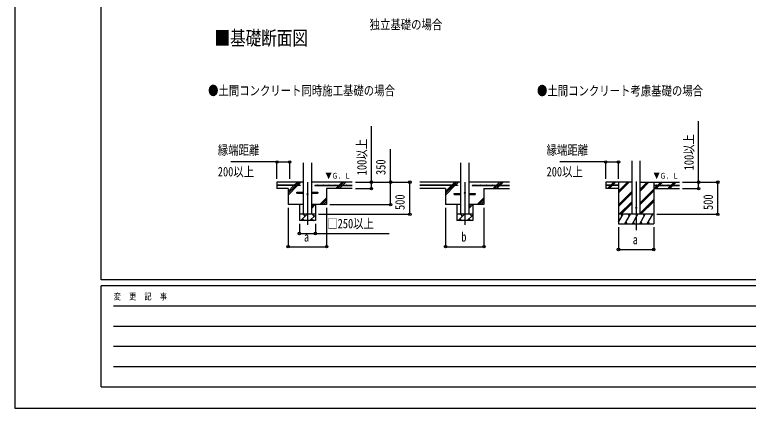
# Model space of a CAD drawing. Units: millimetres, scale not verified. Extents: x -18922 to 18922, y -13365 to 13365.
# Drawn here: x -18922 to -7468, y -13365 to -7224 of the extents above; entities that cross this region are included whole.
import ezdxf
from ezdxf.enums import TextEntityAlignment as Align

# ---------------------------------------------------------------- set-up
doc = ezdxf.new("R2010")
doc.units = ezdxf.units.MM
doc.header["$LTSCALE"] = 50
for name, color, linetype in [('0-2_USER1', 3, 'Continuous'), ('0-4_YKK_12', 2, 'Continuous'), ('0-5_YKK_13', 4, 'Continuous'), ('0-6_YKK_A1', 4, 'Continuous'), ('0-7_YKK_D', 6, 'Continuous'), ('0-8_YKK_ZWAK', 7, 'Continuous')]:
    doc.layers.add(name, color=color, linetype=linetype)
doc.styles.add('ＭＳ ゴシック', font='')
doc.styles.get('ＭＳ ゴシック').set_extended_font_data('MS Gothic')

msp = doc.modelspace()

# ---------------------------------------------------------------- linework, layer by layer
at = {"layer": '0-4_YKK_12'}
for p, q in [((-14352.41, -9837.5), (-14352.41, -10503.45)), ((-11895.02, -9837.5), (-11895.02, -10503.45)), ((-9219.63, -9828.29), (-9219.63, -10587.5))]:
    msp.add_line(p, q, dxfattribs=at)
at = {"layer": '0-5_YKK_13'}
for p, q in [((-14517.41, -9994.5), (-14414.91, -9994.5)), ((-14517.41, -10010.5), (-14517.41, -9994.5)), ((-14517.41, -10010.5), (-14414.91, -10010.5)), ((-14289.91, -9994.5), (-14187.41, -9994.5)), ((-14289.91, -10010.5), (-14187.41, -10010.5)), ((-14187.41, -9994.5), (-14187.41, -10010.5)), ((-12060.02, -10014.5), (-11957.52, -10014.5)), ((-12060.02, -10030.5), (-12060.02, -10014.5)), ((-12060.02, -10030.5), (-11957.52, -10030.5)), ((-11832.52, -10014.5), (-11730.02, -10014.5)), ((-11832.52, -10030.5), (-11730.02, -10030.5)), ((-11730.02, -10014.5), (-11730.02, -10030.5))]:
    msp.add_line(p, q, dxfattribs=at)
for centre, radius in [((-14352.41, -10022.5), 8), ((-11895.02, -10002.5), 8), ((-9219.63, -10237.5), 5)]:
    msp.add_circle(centre, radius, dxfattribs=at)
at = {"layer": '0-6_YKK_A1'}
for p, q in [((-9282.13, -10337.5), (-9282.13, -9502.15)), ((-9157.13, -10337.5), (-9157.13, -9502.15)), ((-14414.91, -10337.5), (-14414.91, -9537.5)), ((-14289.91, -9537.5), (-14289.91, -10337.5)), ((-11957.52, -10337.5), (-11957.52, -9537.5)), ((-11832.52, -9537.5), (-11832.52, -10337.5)), ((-14414.91, -9837.5), (-14827.41, -9837.5)), ((-14827.41, -9837.5), (-14827.41, -9937.5)), ((-14556.48, -9885), (-14508.98, -9837.5)), ((-14528.2, -9885), (-14480.7, -9837.5)), ((-14499.91, -9885), (-14452.41, -9837.5)), ((-13652.41, -9837.5), (-14289.91, -9837.5)), ((-13856.48, -9885), (-13808.98, -9837.5)), ((-13828.2, -9885), (-13780.7, -9837.5)), ((-13799.91, -9885), (-13752.41, -9837.5)), ((-11957.52, -9837.5), (-12595.02, -9837.5)), ((-12099.09, -9885), (-12051.59, -9837.5)), ((-12070.81, -9885), (-12023.31, -9837.5)), ((-12042.52, -9885), (-11995.02, -9837.5)), ((-11195.02, -9837.5), (-11832.52, -9837.5)), ((-11399.09, -9885), (-11351.59, -9837.5)), ((-11370.81, -9885), (-11323.31, -9837.5)), ((-11342.52, -9885), (-11295.02, -9837.5)), ((-9615.66, -9885), (-9568.16, -9837.5)), ((-9601.52, -9885), (-9554.02, -9837.5)), ((-9587.38, -9885), (-9539.88, -9837.5)), ((-9494.63, -9837.5), (-9494.63, -10487.5)), ((-9494.63, -10004.38), (-9327.75, -9837.5)), ((-9494.63, -9990.24), (-9341.89, -9837.5)), ((-9494.63, -9976.1), (-9356.03, -9837.5)), ((-9157.13, -9975.25), (-9019.38, -9837.5)), ((-9157.13, -9961.11), (-9033.52, -9837.5)), ((-9157.13, -9946.96), (-9047.66, -9837.5)), ((-9157.13, -9837.5), (-8544.63, -9837.5)), ((-8944.63, -9837.5), (-8944.63, -10487.5)), ((-8883.03, -9885), (-8835.53, -9837.5)), ((-8868.89, -9885), (-8821.39, -9837.5)), ((-8854.75, -9885), (-8807.25, -9837.5)), ((-8670.9, -9885), (-8623.4, -9837.5)), ((-8656.76, -9885), (-8609.26, -9837.5)), ((-8642.61, -9885), (-8595.11, -9837.5)), ((-14467.41, -9885), (-14827.41, -9885)), ((-14467.41, -9890), (-14827.41, -9890)), ((-14652.41, -9937.5), (-14827.41, -9937.5)), ((-14652.41, -10037.5), (-14504.91, -9890)), ((-14652.41, -9980.93), (-14561.48, -9890)), ((-14652.41, -10009.22), (-14533.2, -9890)), ((-14652.41, -9937.5), (-14652.41, -10187.5)), ((-14467.41, -9885), (-14467.41, -9890)), ((-14237.41, -9885), (-13652.41, -9885)), ((-14237.41, -9885), (-14237.41, -9890)), ((-14237.41, -9890), (-13652.41, -9890)), ((-13652.41, -9937.5), (-14052.41, -9937.5)), ((-14052.41, -9937.5), (-14052.41, -10187.5)), ((-13908.98, -9937.5), (-13861.48, -9890)), ((-13880.7, -9937.5), (-13833.2, -9890)), ((-13852.41, -9937.5), (-13804.91, -9890)), ((-12010.02, -9885), (-12595.02, -9885)), ((-12010.02, -9890), (-12595.02, -9890)), ((-12195.02, -9937.5), (-12595.02, -9937.5)), ((-12195.02, -10037.5), (-12047.52, -9890)), ((-12195.02, -9980.93), (-12104.09, -9890)), ((-12195.02, -10009.22), (-12075.81, -9890)), ((-12195.02, -9937.5), (-12195.02, -10187.5)), ((-12010.02, -9885), (-12010.02, -9890)), ((-11780.02, -9885), (-11195.02, -9885)), ((-11780.02, -9885), (-11780.02, -9890)), ((-11780.02, -9890), (-11195.02, -9890)), ((-11595.02, -9937.5), (-11595.02, -10187.5)), ((-11595.02, -9937.5), (-11195.02, -9937.5)), ((-11451.59, -9937.5), (-11404.09, -9890)), ((-11423.31, -9937.5), (-11375.81, -9890)), ((-11395.02, -9937.5), (-11347.52, -9890)), ((-9494.63, -9885), (-9694.63, -9885)), ((-9494.63, -9890), (-9694.63, -9890)), ((-9494.63, -9937.5), (-9694.63, -9937.5)), ((-9666.76, -9936.1), (-9620.66, -9890)), ((-9654.02, -9937.5), (-9606.52, -9890)), ((-9639.88, -9937.5), (-9592.38, -9890)), ((-9494.63, -9885), (-9494.63, -9890)), ((-9157.13, -10159.09), (-8944.63, -9946.6)), ((-9157.13, -10173.24), (-8944.63, -9960.74)), ((-8944.63, -9885), (-8544.63, -9885)), ((-8944.63, -9885), (-8944.63, -9890)), ((-8944.63, -9890), (-8544.63, -9890)), ((-8944.63, -9937.5), (-8544.63, -9937.5)), ((-8935.53, -9937.5), (-8888.03, -9890)), ((-8921.39, -9937.5), (-8873.89, -9890)), ((-8907.25, -9937.5), (-8859.75, -9890)), ((-8723.4, -9937.5), (-8675.9, -9890)), ((-8709.26, -9937.5), (-8661.76, -9890)), ((-8695.12, -9937.5), (-8647.61, -9890)), ((-9494.63, -10188.23), (-9282.13, -9975.73)), ((-9494.63, -10202.37), (-9282.13, -9989.87)), ((-9494.63, -10216.51), (-9282.13, -10004.01)), ((-9157.13, -10187.38), (-8944.63, -9974.88)), ((-14414.91, -10187.5), (-14652.41, -10187.5)), ((-14477.41, -10187.5), (-14477.41, -10437.5)), ((-14289.91, -10249.17), (-14228.24, -10187.5)), ((-14289.91, -10220.88), (-14256.53, -10187.5)), ((-14052.41, -10187.5), (-14289.91, -10187.5)), ((-14227.41, -10187.5), (-14227.41, -10437.5)), ((-14158.98, -10187.5), (-14052.41, -10080.93)), ((-14130.7, -10187.5), (-14052.41, -10109.22)), ((-14102.41, -10187.5), (-14052.41, -10137.5)), ((-11957.52, -10187.5), (-12195.02, -10187.5)), ((-12020.02, -10187.5), (-12020.02, -10437.5)), ((-11832.52, -10249.17), (-11770.85, -10187.5)), ((-11832.52, -10220.88), (-11799.14, -10187.5)), ((-11595.02, -10187.5), (-11832.52, -10187.5)), ((-11770.02, -10187.5), (-11770.02, -10437.5)), ((-11701.59, -10187.5), (-11595.02, -10080.93)), ((-11673.31, -10187.5), (-11595.02, -10109.22)), ((-11645.02, -10187.5), (-11595.02, -10137.5)), ((-9481.77, -10337.5), (-9282.13, -10137.86)), ((-9467.63, -10337.5), (-9282.13, -10152)), ((-9453.48, -10337.5), (-9282.13, -10166.14)), ((-9157.13, -10321.22), (-8944.63, -10108.73)), ((-9157.13, -10335.37), (-8944.63, -10122.87)), ((-9145.12, -10337.5), (-8944.63, -10137.01)), ((-14227.41, -10337.5), (-14477.41, -10337.5)), ((-14456.67, -10437.5), (-14356.67, -10337.5)), ((-14434.81, -10337.5), (-14414.91, -10317.6)), ((-14428.12, -10408.95), (-14399.57, -10437.5)), ((-14385.23, -10366.05), (-14413.78, -10337.5)), ((-14315.25, -10437.5), (-14227.41, -10349.66)), ((-14286.7, -10408.95), (-14258.15, -10437.5)), ((-14243.81, -10366.05), (-14272.36, -10337.5)), ((-11770.02, -10337.5), (-12020.02, -10337.5)), ((-11999.29, -10437.5), (-11899.29, -10337.5)), ((-11977.42, -10337.5), (-11957.52, -10317.6)), ((-11970.73, -10408.95), (-11942.18, -10437.5)), ((-11927.84, -10366.05), (-11956.39, -10337.5)), ((-11857.86, -10437.5), (-11770.02, -10349.66)), ((-11829.31, -10408.95), (-11800.76, -10437.5)), ((-11786.42, -10366.05), (-11814.97, -10337.5)), ((-8944.63, -10337.5), (-9494.63, -10337.5)), ((-9494.63, -10462.95), (-9422.2, -10337.5)), ((-9437.2, -10363.48), (-9452.2, -10337.5)), ((-9393.33, -10487.5), (-9306.73, -10337.5)), ((-9321.73, -10363.48), (-9336.73, -10337.5)), ((-9277.86, -10487.5), (-9191.26, -10337.5)), ((-9206.26, -10363.48), (-9221.26, -10337.5)), ((-9162.39, -10487.5), (-9075.79, -10337.5)), ((-9090.79, -10363.48), (-9105.79, -10337.5)), ((-9046.92, -10487.5), (-8960.32, -10337.5)), ((-8990.32, -10337.5), (-8990.32, -10337.5)), ((-14227.41, -10437.5), (-14477.41, -10437.5)), ((-11770.02, -10437.5), (-12020.02, -10437.5)), ((-9494.63, -10487.5), (-8944.63, -10487.5)), ((-9378.33, -10461.52), (-9363.33, -10487.5)), ((-9262.86, -10461.52), (-9247.86, -10487.5)), ((-9147.39, -10461.52), (-9132.39, -10487.5)), ((-9031.92, -10461.52), (-9016.92, -10487.5))]:
    msp.add_line(p, q, dxfattribs=at)
msp.add_lwpolyline([(-9282.13, -9837.5), (-9694.63, -9837.5), (-9694.63, -9937.5)], dxfattribs=at)
for centre in [(-14782.41, -9882.5), (-14692.41, -9882.5), (-14602.41, -9882.5), (-14512.41, -9882.5), (-14192.41, -9882.5), (-14102.41, -9882.5), (-14012.41, -9882.5), (-13922.41, -9882.5), (-13832.41, -9882.5), (-13742.41, -9882.5), (-12505.02, -9882.5), (-12415.02, -9882.5), (-12325.02, -9882.5), (-12235.02, -9882.5), (-12145.02, -9882.5), (-12055.02, -9882.5), (-11735.02, -9882.5), (-11645.02, -9882.5), (-11555.02, -9882.5), (-11465.02, -9882.5), (-11375.02, -9882.5), (-11285.02, -9882.5), (-9629.63, -9882.5), (-9539.63, -9882.5), (-8899.63, -9882.5), (-8809.63, -9882.5), (-8719.63, -9882.5), (-8629.63, -9882.5)]:
    msp.add_circle(centre, 2.5, dxfattribs=at)
at = {"layer": '0-7_YKK_D'}
for p, q in [((-14827.41, -9522.24), (-15545.22, -9522.24)), ((-14827.41, -9787.5), (-14827.41, -9521.24)), ((-14827.41, -9522.24), (-14627.41, -9522.24)), ((-14627.41, -9787.5), (-14627.41, -9521.24)), ((-9694.63, -9522.24), (-10412.44, -9522.24)), ((-9694.63, -9787.5), (-9694.63, -9521.24)), ((-9694.63, -9522.24), (-9494.63, -9522.24)), ((-9494.63, -9787.5), (-9494.63, -9521.24)), ((-13602.41, -9837.5), (-13351.41, -9837.5)), ((-13602.41, -9837.5), (-12751.41, -9837.5)), ((-13602.41, -9837.5), (-13051.41, -9837.5)), ((-12752.41, -10337.5), (-12752.41, -9837.5)), ((-8494.63, -9837.5), (-7943.63, -9837.5)), ((-8494.63, -9837.5), (-8243.63, -9837.5)), ((-7944.63, -10337.5), (-7944.63, -9837.5)), ((-13602.41, -9937.5), (-13351.41, -9937.5)), ((-8494.63, -9937.5), (-8243.63, -9937.5)), ((-14002.41, -10187.5), (-13051.41, -10187.5)), ((-14652.41, -10237.5), (-14652.41, -10845.46)), ((-14051.41, -10237.5), (-14051.41, -10845.46)), ((-12195.02, -10237.5), (-12195.02, -10845.46)), ((-11595.02, -10237.5), (-11595.02, -10845.46)), ((-14177.41, -10337.5), (-12751.41, -10337.5)), ((-8894.63, -10337.5), (-7943.63, -10337.5)), ((-14477.41, -10487.5), (-14477.41, -10638.5)), ((-14227.41, -10487.5), (-14227.41, -10638.5)), ((-9494.63, -10537.5), (-9494.63, -10888.5)), ((-8944.63, -10537.5), (-8944.63, -10888.5)), ((-14652.41, -10844.46), (-14051.41, -10844.46)), ((-12195.02, -10844.46), (-11595.02, -10844.46)), ((-9494.63, -10887.5), (-8944.63, -10887.5))]:
    msp.add_line(p, q, dxfattribs=at)
for points in [[(-8244.63, -9937.5), (-8244.63, -9837.5), (-8244.63, -8886.1)], [(-13352.41, -9937.5), (-13352.41, -9837.5), (-13352.41, -8962.6)], [(-13052.41, -10187.5), (-13052.41, -9837.5), (-13052.41, -9321.8)], [(-14477.41, -10637.5), (-14227.41, -10637.5), (-13076.88, -10637.5)]]:
    msp.add_lwpolyline(points, dxfattribs=at)
for centre in [(-14827.41, -9522.24), (-14627.41, -9522.24), (-9694.63, -9522.24), (-9494.63, -9522.24), (-13352.41, -9837.5), (-13052.41, -9837.5), (-12752.41, -9837.5), (-8244.63, -9837.5), (-7944.63, -9837.5), (-13352.41, -9937.5), (-8244.63, -9937.5), (-13052.41, -10187.5), (-12752.41, -10337.5), (-7944.63, -10337.5), (-14477.41, -10637.5), (-14227.41, -10637.5), (-14652.41, -10844.46), (-14051.41, -10844.46), (-12195.02, -10844.46), (-11595.02, -10844.46), (-9494.63, -10887.5), (-8944.63, -10887.5)]:
    msp.add_circle(centre, 19.12, dxfattribs=at)
at = {"layer": '0-8_YKK_ZWAK'}
for p, q in [((-17572.41, -11362.5), (-17572.41, 12487.5)), ((17527.59, -11362.5), (-17572.41, -11362.5)), ((-5872.41, -11452.5), (-17572.41, -11452.5)), ((-17572.41, -13027.5), (-17572.41, -11452.5)), ((-17381.16, -11767.5), (-6097.41, -11767.5)), ((-17381.16, -12082.5), (-6097.41, -12082.5)), ((-17381.16, -12397.5), (-6097.41, -12397.5)), ((-17381.16, -12712.5), (-6097.41, -12712.5)), ((-17572.41, -13027.5), (-5872.41, -13027.5))]:
    msp.add_line(p, q, dxfattribs=at)
msp.add_lwpolyline([(-18922.5, -13365), (18922.5, -13365), (18922.5, 13365), (-18922.5, 13365)], close=True, dxfattribs=at)

# ---------------------------------------------------------------- texts
at = {"layer": '0-2_USER1', "style": 'ＭＳ ゴシック', "width": 0.8}
for s, height, p in [('独立基礎の場合', 148.5, (-13380.81, -7497.05)), ('■基礎断面図', 222.7, (-15801.82, -7766.88)), ('●土間コンクリート同時施工基礎の場合', 148.5, (-15902.59, -8527.01)), ('●土間コンクリート考慮基礎の場合', 148.5, (-10767.31, -8529.44))]:
    msp.add_text(s, height=height, dxfattribs=at).set_placement(p, align=Align.BOTTOM_LEFT)
at = {"layer": '0-6_YKK_A1', "style": 'ＭＳ ゴシック', "width": 0.8}
for p in [(-14070.26, -9809.05), (-8948.5, -9809.05)]:
    msp.add_text('▼Ｇ．Ｌ', height=87.98, dxfattribs=at).set_placement(p, align=Align.BOTTOM_LEFT)
at = {"layer": '0-7_YKK_D', "style": 'ＭＳ ゴシック', "width": 0.8}
for s, p in [('100以上', (-8276.63, -9652.5)), ('100以上', (-13384.41, -9729)), ('350', (-13088.41, -9725)), ('500', (-12788.41, -10271.1)), ('500', (-7976.63, -10271.1))]:
    msp.add_text(s, height=148.5, rotation=90, dxfattribs=at).set_placement(p, align=Align.BOTTOM_LEFT)
for s, p in [('縁端距離', (-15750.81, -9454.74)), ('縁端距離', (-10618.03, -9454.74)), ('200以上', (-15750.81, -9792.24)), ('200以上', (-10618.03, -9792.24)), ('□250以上', (-14041.68, -10601.5)), ('a', (-14406.41, -10808.46)), ('b', (-11949.02, -10808.46)), ('a', (-9273.63, -10851.5))]:
    msp.add_text(s, height=148.5, dxfattribs=at).set_placement(p, align=Align.BOTTOM_LEFT)
at = {"layer": '0-8_YKK_ZWAK', "style": 'ＭＳ ゴシック', "width": 0.8}
msp.add_text('変  更  記  事', height=98.97, dxfattribs=at).set_placement((-17375.9, -11700), align=Align.BOTTOM_LEFT)

doc.saveas('drawing.dxf')
